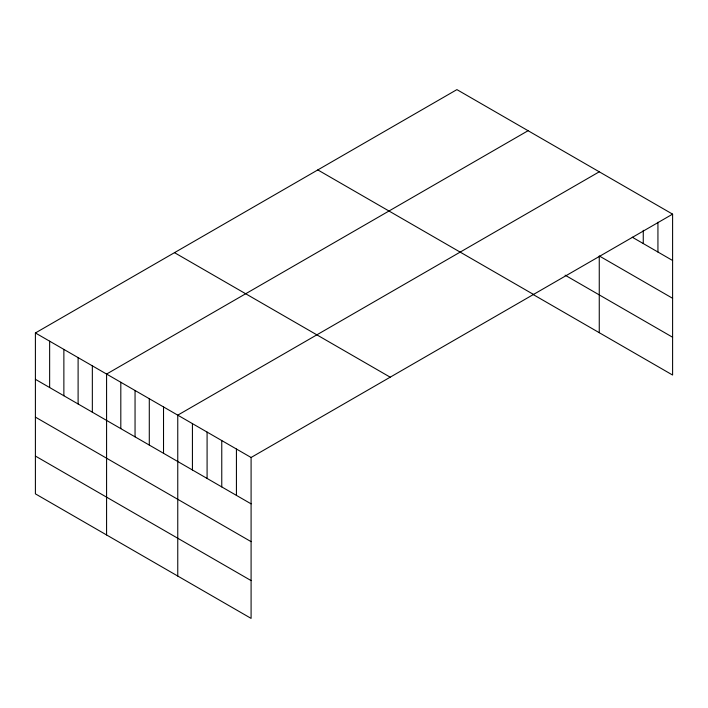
<?xml version="1.0" encoding="UTF-8"?>
<svg xmlns="http://www.w3.org/2000/svg" width="708" height="708" viewBox="0 0 708 708"><rect width="100%" height="100%" fill="white"/><g stroke="black" fill="none" stroke-linecap="round" stroke-linejoin="round"><path stroke-width="1.06" d="M672.6 214.143L251.092 457.492L251.092 618.385L35.4 493.857L35.4 332.964L456.908 89.615L672.6 214.143L672.6 375.036L532.832 294.342M528.08 130.706L106.581 374.063L106.581 534.956M599.26 171.805L177.761 415.154L177.761 576.047M632.262 237.207L672.6 260.491M672.6 298.289L599.26 255.951L599.26 332.698M565.099 275.173L672.6 337.238M317.804 169.92L533.505 294.448M174.495 252.659L390.196 377.187M35.4 332.964L251.092 457.492M35.4 379.32L251.092 503.848M35.4 417.118L251.092 541.647M35.4 456.058L251.092 580.587M657.936 222.232L657.936 252.03M643.262 230.312L643.262 243.561M236.428 449.031L236.428 495.379M221.763 440.562L221.763 486.909M207.09 432.092L207.09 478.44M192.426 423.623L192.426 469.979M163.521 406.932L163.521 453.288M149.291 398.719L149.291 445.066M135.051 390.497L135.051 436.854M120.811 382.276L120.811 428.632M92.341 365.841L92.341 412.189M78.11 357.62L78.11 403.976M63.87 349.398L63.87 395.754M49.64 341.185L49.64 387.533"/></g></svg>
